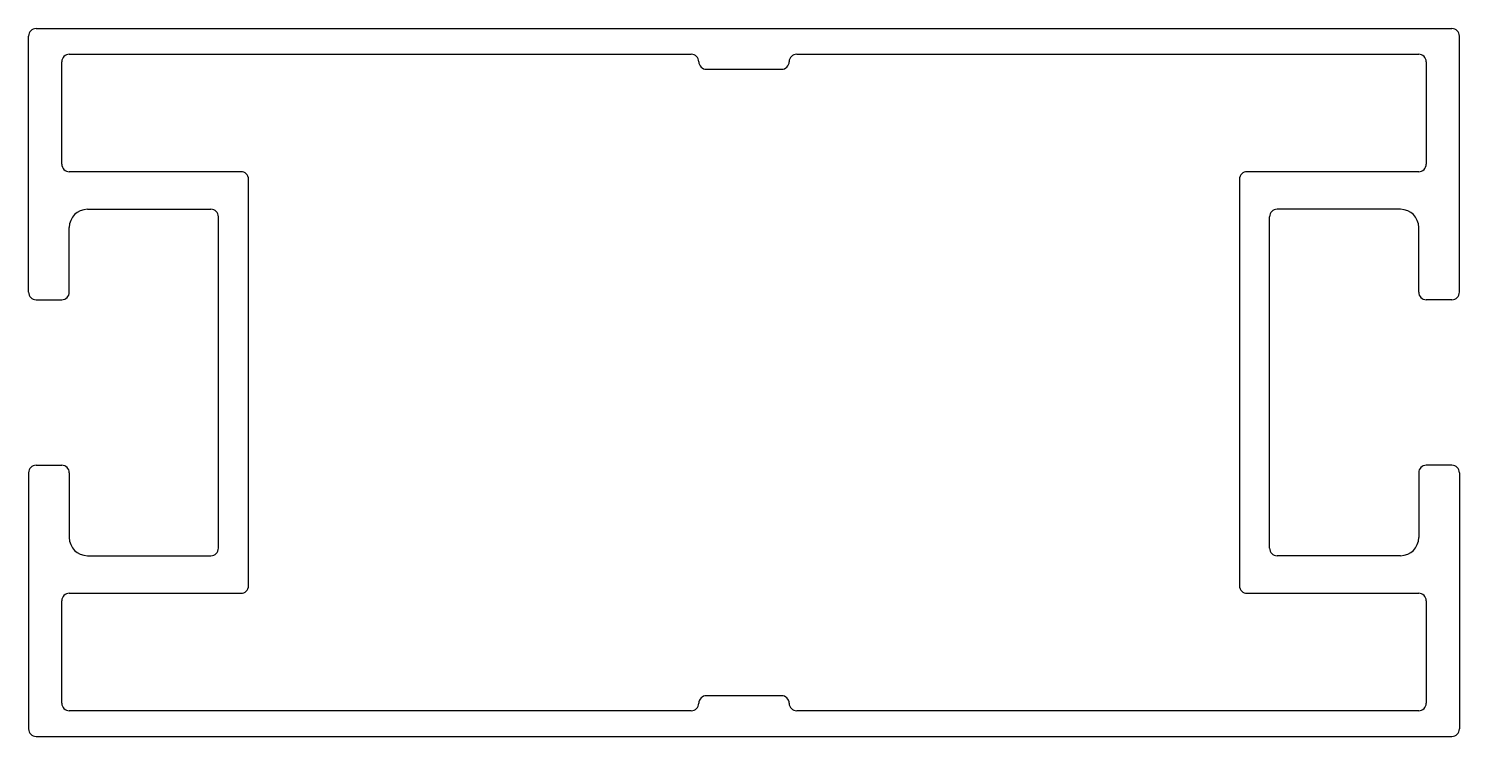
# Model space of a CAD drawing. Extents: x 1966 to 2061, y 1803.9 to 1850.9.
import ezdxf

# ---------------------------------------------------------------- set-up
doc = ezdxf.new("R2010")
doc.units = 0
doc.layers.get('0').update_dxf_attribs({"linetype": 'CONTINUOUS'})

msp = doc.modelspace()

# ---------------------------------------------------------------- linework, layer by layer
for p, q in [((1966.489, 1850.941), (2060.489, 1850.941)), ((1965.989, 1833.441), (1965.989, 1850.441)), ((2060.989, 1833.441), (2060.989, 1850.441)), ((1968.189, 1841.941), (1968.189, 1848.741)), ((1968.689, 1849.241), (2009.989, 1849.241)), ((2016.989, 1849.241), (2058.289, 1849.241)), ((2058.789, 1848.741), (2058.789, 1841.941)), ((2010.989, 1848.241), (2015.989, 1848.241)), ((1980.089, 1841.441), (1968.689, 1841.441)), ((2058.289, 1841.441), (2046.889, 1841.441)), ((1980.589, 1813.941), (1980.589, 1840.941)), ((2046.389, 1840.941), (2046.389, 1813.941)), ((1969.889, 1838.941), (1978.089, 1838.941)), ((1978.589, 1816.441), (1978.589, 1838.441)), ((2048.389, 1816.441), (2048.389, 1838.441)), ((2057.089, 1838.941), (2048.889, 1838.941)), ((1968.689, 1833.441), (1968.689, 1837.741)), ((2058.289, 1833.441), (2058.289, 1837.741)), ((1966.489, 1832.941), (1968.189, 1832.941)), ((2060.489, 1832.941), (2058.789, 1832.941)), ((1965.989, 1821.441), (1965.989, 1804.441)), ((1966.489, 1821.941), (1968.189, 1821.941)), ((1968.689, 1821.441), (1968.689, 1817.141)), ((2058.289, 1821.441), (2058.289, 1817.141)), ((2060.489, 1821.941), (2058.789, 1821.941)), ((2060.989, 1821.441), (2060.989, 1804.441)), ((1969.889, 1815.941), (1978.089, 1815.941)), ((2057.089, 1815.941), (2048.889, 1815.941)), ((1968.189, 1806.141), (1968.189, 1812.941)), ((1968.689, 1813.441), (1980.089, 1813.441)), ((2046.889, 1813.441), (2058.289, 1813.441)), ((2058.789, 1812.941), (2058.789, 1806.141)), ((2015.989, 1806.641), (2010.989, 1806.641)), ((2009.989, 1805.641), (1968.689, 1805.641)), ((2058.289, 1805.641), (2016.989, 1805.641)), ((1966.489, 1803.941), (2060.489, 1803.941))]:
    msp.add_line(p, q)
for centre, radius, start, end in [((1966.489, 1850.441), 0.5, 90, 180), ((2060.489, 1850.441), 0.5, 0, 90), ((1968.689, 1848.741), 0.5, 90, 180), ((2009.989, 1848.741), 0.5, 0, 90), ((2010.989, 1848.741), 0.5, 180, 270), ((2015.989, 1848.741), 0.5, 270, 360), ((2016.989, 1848.741), 0.5, 90, 180), ((2058.289, 1848.741), 0.5, 0, 90), ((1968.689, 1841.941), 0.5, 180, 270), ((1980.089, 1840.941), 0.5, 0, 90), ((2046.889, 1840.941), 0.5, 90, 180), ((2058.289, 1841.941), 0.5, 270, 0), ((1969.889, 1837.741), 1.2, 90, 180), ((1978.089, 1838.441), 0.5, 0, 90), ((2048.889, 1838.441), 0.5, 90, 180), ((2057.089, 1837.741), 1.2, 0, 90), ((1966.489, 1833.441), 0.5, 180, 270), ((1968.189, 1833.441), 0.5, 270, 0), ((2058.789, 1833.441), 0.5, 180, 270), ((2060.489, 1833.441), 0.5, 270, 0), ((1966.489, 1821.441), 0.5, 90, 180), ((1968.189, 1821.441), 0.5, 0, 90), ((2058.789, 1821.441), 0.5, 90, 180), ((2060.489, 1821.441), 0.5, 0, 90), ((1969.889, 1817.141), 1.2, 180, 270), ((1978.089, 1816.441), 0.5, 270, 0), ((2048.889, 1816.441), 0.5, 180, 270), ((2057.089, 1817.141), 1.2, 270, 0), ((1980.089, 1813.941), 0.5, 270, 0), ((2046.889, 1813.941), 0.5, 180, 270), ((1968.689, 1812.941), 0.5, 90, 180), ((2058.289, 1812.941), 0.5, 0, 90), ((1968.689, 1806.141), 0.5, 180, 270), ((2009.989, 1806.141), 0.5, 270, 360), ((2010.989, 1806.141), 0.5, 90, 180), ((2015.989, 1806.141), 0.5, 0, 90), ((2016.989, 1806.141), 0.5, 180, 270), ((2058.289, 1806.141), 0.5, 270, 0), ((1966.489, 1804.441), 0.5, 180, 270), ((2060.489, 1804.441), 0.5, 270, 0)]:
    msp.add_arc(centre, radius, start, end)

doc.saveas('drawing.dxf')
